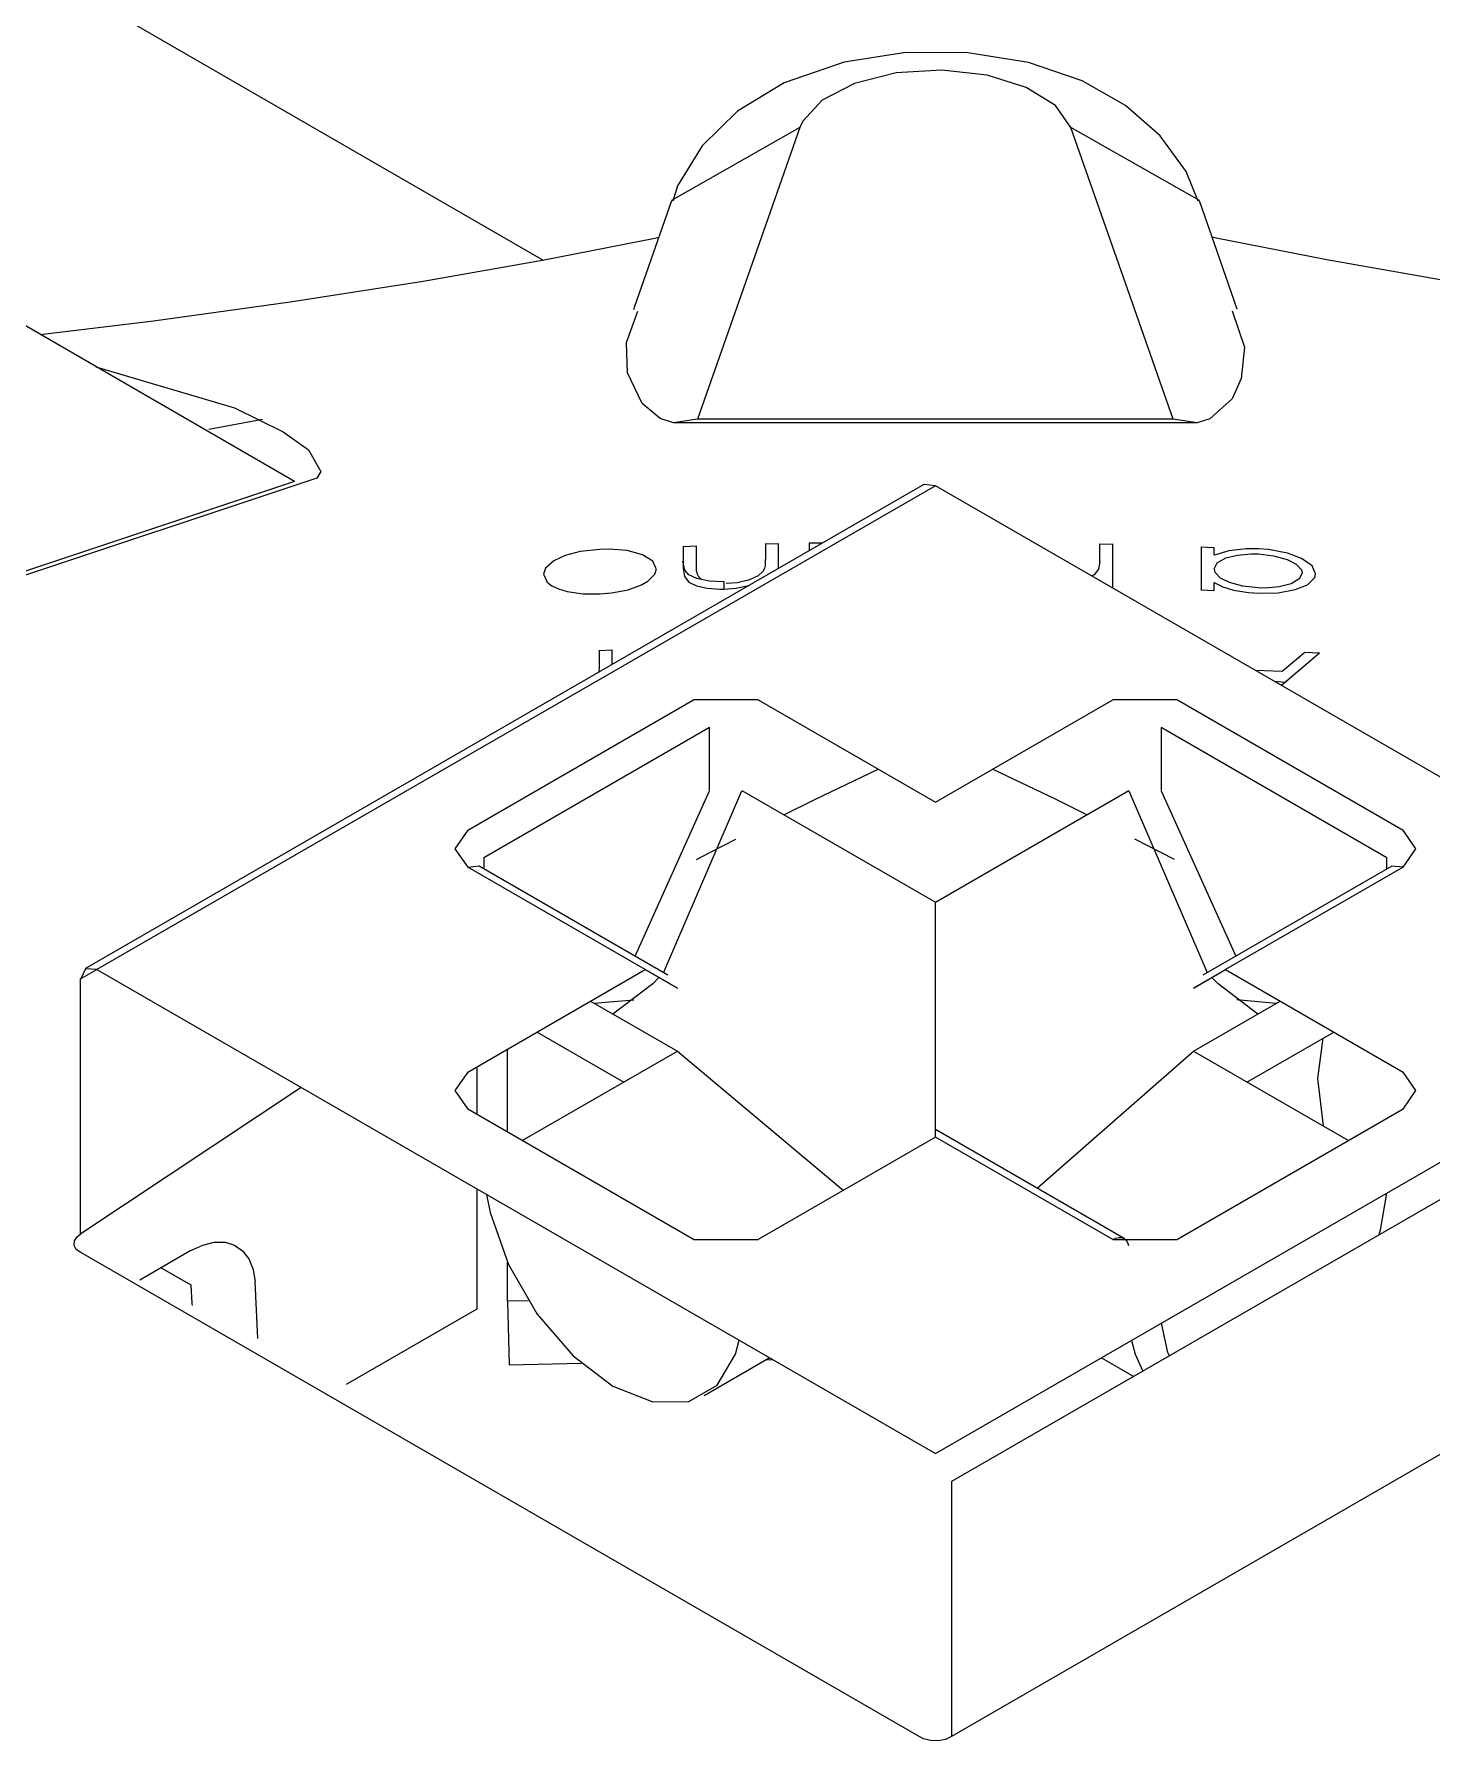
# Model space of a CAD drawing. Extents: x 0 to 258, y 0 to 184.
# Drawn here: x 62.92 to 64.452, y 97.363 to 99.234 of the extents above; entities that cross this region are included whole.
import ezdxf

# ---------------------------------------------------------------- set-up
doc = ezdxf.new("R2010")
doc.units = 0

msp = doc.modelspace()

# ---------------------------------------------------------------- linework, layer by layer
for p, q in [((61.362216, 100.207999), (63.478086, 98.986683)), ((63.80796, 99.203758), (63.742164, 99.180819)), ((63.875429, 99.214235), (63.80796, 99.203758)), ((63.943541, 99.213992), (63.875429, 99.214235)), ((64.009832, 99.203276), (63.943541, 99.213992)), ((64.068792, 99.183089), (64.009832, 99.203276)), ((63.742164, 99.180819), (63.691065, 99.149857)), ((63.819277, 99.180411), (63.78386, 99.162049)), ((63.864713, 99.191815), (63.819277, 99.180411)), ((63.915019, 99.194937), (63.864713, 99.191815)), ((63.964493, 99.189433), (63.915019, 99.194937)), ((64.007551, 99.17594), (63.964493, 99.189433)), ((64.116401, 99.15608), (64.068792, 99.183089)), ((63.78386, 99.162049), (63.762481, 99.138845)), ((64.039378, 99.156043), (64.007551, 99.17594)), ((63.691065, 99.149857), (63.652195, 99.111993)), ((64.056417, 99.131992), (64.039378, 99.156043)), ((64.154167, 99.123026), (64.116401, 99.15608)), ((63.759417, 99.131992), (63.618553, 99.051811)), ((63.759417, 99.131992), (63.707115, 98.982773)), ((63.762481, 99.138845), (63.759439, 99.131992)), ((64.116194, 98.961463), (64.056417, 99.131992)), ((64.197292, 99.051781), (64.056417, 99.131992)), ((63.652195, 99.111993), (63.625083, 99.06809)), ((64.182853, 99.08373), (64.154167, 99.123026)), ((63.625083, 99.06809), (63.620003, 99.051131)), ((64.195897, 99.051184), (64.182853, 99.08373)), ((63.618548, 99.051755), (63.578149, 98.935807)), ((64.213823, 99.004257), (64.197313, 99.051731)), ((63.600289, 99.01075), (63.604602, 99.011808)), ((64.215545, 99.01075), (64.211233, 99.011808)), ((63.478933, 98.986805), (63.600289, 99.01075)), ((64.238588, 98.932891), (64.213823, 99.004257)), ((64.336904, 98.986805), (64.215545, 99.01075)), ((63.01274, 98.855212), (62.792816, 98.982474)), ((63.346308, 98.963442), (63.478933, 98.986805)), ((63.707115, 98.982773), (63.6472, 98.812)), ((64.469526, 98.963442), (64.336904, 98.986805)), ((63.20052, 98.940662), (63.346308, 98.963442)), ((64.168637, 98.812), (64.116194, 98.961463)), ((63.050684, 98.919972), (63.20052, 98.940662)), ((62.926706, 98.904996), (63.050684, 98.919972)), ((63.569407, 98.896236), (63.581842, 98.930573)), ((63.578149, 98.935807), (63.576826, 98.932208)), ((64.233198, 98.930994), (64.246851, 98.890989)), ((63.570465, 98.86311), (63.569407, 98.896236)), ((64.246851, 98.890989), (64.243147, 98.856876)), ((62.987687, 98.869709), (63.139685, 98.824584)), ((63.586367, 98.829182), (63.570465, 98.86311)), ((63.205314, 98.743648), (63.01274, 98.855212)), ((64.243147, 98.856876), (64.233225, 98.834387)), ((63.606343, 98.813016), (63.586367, 98.829182)), ((64.233225, 98.834387), (64.208618, 98.812585)), ((63.170376, 98.811794), (63.111639, 98.800682)), ((63.139685, 98.824584), (63.19304, 98.798152)), ((63.620921, 98.808016), (63.606343, 98.813016)), ((64.194916, 98.808016), (63.620921, 98.808016)), ((63.647155, 98.812059), (63.620961, 98.80809)), ((64.168637, 98.812), (63.6472, 98.812)), ((64.194842, 98.80809), (64.168648, 98.812059)), ((64.208618, 98.812585), (64.194913, 98.808008)), ((63.19304, 98.798152), (63.220644, 98.778414)), ((63.220644, 98.778414), (63.234217, 98.754919)), ((63.234217, 98.754919), (63.230011, 98.747564)), ((63.230013, 98.747551), (62.73292, 98.581869)), ((63.205314, 98.743648), (62.753737, 98.59314)), ((63.895334, 98.740357), (62.976172, 98.209603)), ((63.908034, 98.739034), (62.988608, 98.208545)), ((63.907917, 98.739132), (63.895429, 98.740455)), ((64.827195, 98.208545), (63.908034, 98.739034)), ((63.736047, 98.675335), (63.721389, 98.675071)), ((63.721503, 98.675005), (63.721503, 98.658071)), ((63.736055, 98.648282), (63.736055, 98.675269)), ((63.784227, 98.676254), (63.769569, 98.676007)), ((63.769657, 98.676063), (63.769657, 98.667596)), ((64.08795, 98.675269), (64.08795, 98.655426)), ((64.102626, 98.674796), (64.087969, 98.67506)), ((63.489641, 98.656778), (63.48046, 98.648708)), ((63.502235, 98.662651), (63.489641, 98.656778)), ((63.518454, 98.666938), (63.502235, 98.662651)), ((63.540123, 98.669319), (63.518454, 98.666938)), ((63.550577, 98.669565), (63.540126, 98.669353)), ((63.569891, 98.667977), (63.550577, 98.669565)), ((63.586798, 98.663347), (63.569891, 98.667977)), ((63.598202, 98.656389), (63.586798, 98.663347)), ((63.601985, 98.648001), (63.598202, 98.656389)), ((63.63333, 98.646533), (63.631214, 98.656587)), ((63.63128, 98.672359), (63.63128, 98.656748)), ((63.63128, 98.656748), (63.63128, 98.648546)), ((63.645975, 98.672814), (63.631317, 98.672285)), ((63.646096, 98.650928), (63.646096, 98.672888)), ((63.721384, 98.658169), (63.721119, 98.651846)), ((64.102502, 98.627644), (64.102502, 98.67474)), ((64.213648, 98.671211), (64.19899, 98.67174)), ((64.199075, 98.67183), (64.199075, 98.624734)), ((64.213627, 98.663098), (64.213627, 98.671301)), ((64.229608, 98.667919), (64.21368, 98.663104)), ((64.216744, 98.654703), (64.226428, 98.660207)), ((64.226428, 98.660207), (64.238889, 98.66317)), ((64.248525, 98.670036), (64.229608, 98.667919)), ((64.238889, 98.66317), (64.254103, 98.664493)), ((64.262416, 98.669941), (64.248525, 98.670036)), ((64.254103, 98.664493), (64.261908, 98.664366)), ((64.261892, 98.664284), (64.278614, 98.662432)), ((64.273076, 98.669118), (64.262413, 98.669911)), ((64.293714, 98.665255), (64.273076, 98.669118)), ((64.278614, 98.662432), (64.293325, 98.658357)), ((64.293325, 98.658357), (64.303326, 98.653171)), ((64.309245, 98.659487), (64.293714, 98.665255)), ((64.320966, 98.651364), (64.309245, 98.659487)), ((63.48046, 98.648708), (63.478343, 98.642173)), ((63.478396, 98.642141), (63.482391, 98.633383)), ((63.592659, 98.634439), (63.600411, 98.642165)), ((63.600411, 98.642165), (63.601998, 98.647985)), ((63.631312, 98.648467), (63.632899, 98.639498)), ((63.632899, 98.639498), (63.637714, 98.633439)), ((63.637643, 98.641559), (63.63333, 98.646533)), ((63.646321, 98.637352), (63.637643, 98.641559)), ((63.64593, 98.64816), (63.645877, 98.650859)), ((63.64612, 98.645461), (63.64593, 98.64816)), ((63.647708, 98.64017), (63.64612, 98.645461)), ((63.651653, 98.636376), (63.647684, 98.64008)), ((63.713465, 98.640326), (63.703993, 98.63604)), ((63.719127, 98.645459), (63.713465, 98.640326)), ((63.72059, 98.648671), (63.719267, 98.645469)), ((63.721119, 98.651846), (63.72059, 98.648671)), ((64.082116, 98.641519), (64.079391, 98.640196)), ((64.08664, 98.647684), (64.082116, 98.641519)), ((64.087963, 98.655542), (64.08664, 98.647684)), ((64.213648, 98.647983), (64.216744, 98.654703)), ((64.214587, 98.644064), (64.213794, 98.648007)), ((64.220276, 98.637952), (64.214587, 98.644064)), ((64.230198, 98.632978), (64.220276, 98.637952)), ((64.303326, 98.653171), (64.30912, 98.647086)), ((64.310007, 98.643419), (64.306805, 98.636963)), ((64.30912, 98.647086), (64.309914, 98.643514)), ((64.31596, 98.630645), (64.323844, 98.638529)), ((64.32467, 98.64258), (64.320966, 98.651364)), ((64.323844, 98.638529), (64.324638, 98.642657)), ((63.482391, 98.633383), (63.487524, 98.629547)), ((63.487524, 98.629547), (63.494774, 98.626134)), ((63.49476, 98.626157), (63.5041, 98.623273)), ((63.5041, 98.623273), (63.521615, 98.620628)), ((63.521615, 98.620628), (63.540136, 98.62049)), ((63.540123, 98.620535), (63.552929, 98.621593)), ((63.552929, 98.621593), (63.571212, 98.625139)), ((63.571212, 98.625139), (63.585631, 98.630483)), ((63.585621, 98.630497), (63.592659, 98.634439)), ((63.637714, 98.633439), (63.646075, 98.629364)), ((63.646075, 98.629364), (63.657638, 98.626692)), ((63.660106, 98.634468), (63.646321, 98.637352)), ((63.657638, 98.626692), (63.67166, 98.625633)), ((63.675955, 98.633939), (63.660106, 98.634468)), ((63.67166, 98.625633), (63.676, 98.625678)), ((63.675955, 98.625771), (63.689263, 98.626829)), ((63.675994, 98.633994), (63.675994, 98.625792)), ((63.690631, 98.632812), (63.678487, 98.631753)), ((63.689263, 98.626829), (63.703445, 98.629608)), ((63.703993, 98.63604), (63.690631, 98.632812)), ((64.086892, 98.635846), (64.08795, 98.636376)), ((64.213648, 98.624067), (64.19899, 98.624596)), ((64.213627, 98.62394), (64.213627, 98.632936)), ((64.213648, 98.632936), (64.223014, 98.628385)), ((64.223014, 98.628385), (64.234815, 98.624734)), ((64.244988, 98.62893), (64.230198, 98.632978)), ((64.234815, 98.624734), (64.251166, 98.622009)), ((64.261763, 98.627078), (64.244988, 98.62893)), ((64.251166, 98.622009), (64.261961, 98.621215)), ((64.269737, 98.626909), (64.261747, 98.627036)), ((64.261958, 98.621173), (64.283548, 98.621702)), ((64.284765, 98.628232), (64.269737, 98.626909)), ((64.283548, 98.621702), (64.30244, 98.625168)), ((64.297809, 98.631618), (64.284765, 98.628232)), ((64.306805, 98.636963), (64.297809, 98.631618)), ((64.30244, 98.625168), (64.31596, 98.630645)), ((63.553805, 98.558853), (63.539147, 98.558059)), ((63.539205, 98.558059), (63.539205, 98.541126)), ((63.553757, 98.543242), (63.553757, 98.558853)), ((64.328858, 98.555535), (64.287324, 98.520102)), ((64.312854, 98.556382), (64.288009, 98.535294)), ((64.328858, 98.555535), (64.312851, 98.556329)), ((63.539205, 98.541126), (63.53894, 98.534511)), ((64.288012, 98.535286), (64.258641, 98.536609)), ((64.29115, 98.523399), (64.279773, 98.524457)), ((63.395272, 98.361474), (63.642657, 98.504349)), ((63.713465, 98.504412), (63.642752, 98.504412)), ((63.713565, 98.504349), (63.908034, 98.392165)), ((63.908034, 98.392165), (64.102502, 98.504349)), ((64.173082, 98.504412), (64.102372, 98.504412)), ((64.173146, 98.504349), (64.420531, 98.361474)), ((63.660384, 98.473922), (63.412999, 98.331047)), ((63.660384, 98.404865), (63.660384, 98.473922)), ((64.402804, 98.331047), (64.155419, 98.473922)), ((64.155419, 98.473922), (64.155419, 98.404865)), ((63.775591, 98.394917), (63.845174, 98.428387)), ((64.040246, 98.394917), (63.970663, 98.428387)), ((63.578781, 98.223235), (63.660432, 98.404741)), ((63.609793, 98.204857), (63.695785, 98.404741)), ((63.695838, 98.404865), (63.908034, 98.282364)), ((63.74177, 98.378195), (63.775591, 98.394917)), ((63.908034, 98.282364), (64.119965, 98.404865)), ((64.074065, 98.378195), (64.040246, 98.394917)), ((64.120049, 98.404741), (64.205756, 98.205163)), ((64.155406, 98.404741), (64.237053, 98.223235)), ((63.395266, 98.361543), (63.381183, 98.341133)), ((64.434654, 98.341133), (64.420571, 98.361543)), ((63.381183, 98.341133), (63.395266, 98.320723)), ((63.66072, 98.336952), (63.689186, 98.351637)), ((64.155114, 98.336952), (64.126648, 98.351637)), ((64.420571, 98.320723), (64.434654, 98.341133)), ((63.58974, 98.208545), (63.395272, 98.320728)), ((63.407765, 98.321958), (63.395277, 98.320635)), ((63.614611, 98.202459), (63.407707, 98.322051)), ((63.412999, 98.331047), (63.412999, 98.318876)), ((63.64593, 98.329253), (63.66072, 98.336952)), ((64.169905, 98.329253), (64.155114, 98.336952)), ((64.408096, 98.322051), (64.201192, 98.202459)), ((64.420531, 98.320728), (64.226062, 98.208545)), ((64.402804, 98.318876), (64.402804, 98.331047)), ((64.420571, 98.320723), (64.408082, 98.322046)), ((63.908034, 98.033126), (63.908034, 98.282364)), ((62.970881, 98.198226), (62.988608, 98.208545)), ((62.976319, 98.209456), (62.971005, 98.198253)), ((62.988679, 98.208465), (62.976319, 98.209456)), ((62.988608, 98.208545), (63.908034, 97.677791)), ((63.395272, 98.096097), (63.58974, 98.208545)), ((63.625075, 98.188053), (63.589719, 98.208452)), ((63.58974, 98.208545), (63.625194, 98.188172)), ((63.908034, 97.677791), (64.827195, 98.208545)), ((64.226115, 98.208465), (64.190762, 98.188066)), ((64.190873, 98.188172), (64.226062, 98.208545)), ((64.226062, 98.208545), (64.420531, 98.096097)), ((62.970881, 97.918826), (62.970881, 98.198226)), ((63.598069, 98.193024), (63.554389, 98.159817)), ((63.604869, 98.199718), (63.598069, 98.193024)), ((64.21777, 98.193014), (64.210971, 98.199708)), ((64.261448, 98.159806), (64.21777, 98.193014)), ((63.529945, 98.173884), (63.625194, 98.119116)), ((63.54637, 98.17244), (63.534464, 98.171382)), ((63.577228, 98.175139), (63.54637, 98.17244)), ((64.844922, 98.177853), (63.925496, 97.6471)), ((64.190873, 98.119116), (64.285858, 98.173884)), ((64.28136, 98.171239), (64.238498, 98.175207)), ((63.471207, 98.140018), (63.566457, 98.085249)), ((64.249346, 98.085249), (64.344596, 98.140018)), ((64.332689, 98.133403), (64.326604, 98.088953)), ((63.438928, 98.030216), (63.438928, 98.121497)), ((63.455068, 98.020956), (63.625194, 98.119116)), ((63.625075, 98.118999), (63.806905, 97.966462)), ((64.019349, 97.968899), (64.190762, 98.118999)), ((64.190873, 98.119116), (64.360735, 98.020956)), ((63.395266, 98.096211), (63.381179, 98.0758)), ((63.405326, 98.101918), (63.405326, 98.04953)), ((64.434658, 98.0758), (64.420571, 98.096211)), ((63.21281, 98.079079), (62.971002, 97.918734)), ((64.326604, 98.088953), (64.332954, 98.037095)), ((63.381179, 98.0758), (63.395266, 98.055388)), ((64.420571, 98.055388), (64.434658, 98.0758)), ((63.642657, 97.912476), (63.395272, 98.055351)), ((64.420531, 98.055351), (64.173146, 97.912476)), ((63.908034, 98.02466), (63.713565, 97.912476)), ((64.114938, 97.913799), (63.908034, 98.033126)), ((63.908034, 98.02466), (63.908034, 98.033126)), ((64.102502, 97.912476), (63.908034, 98.02466)), ((63.405326, 97.968039), (63.405326, 97.836277)), ((63.415859, 97.961861), (63.419854, 97.94207)), ((64.402412, 97.963266), (64.395427, 97.922946)), ((63.419854, 97.94207), (63.439936, 97.884947)), ((62.963779, 97.90605), (62.964308, 97.910918)), ((62.964308, 97.910918), (62.967457, 97.915707)), ((62.967457, 97.915707), (62.971029, 97.918723)), ((63.104865, 97.906463), (63.117486, 97.909585)), ((63.117486, 97.909585), (63.129234, 97.909566)), ((63.129234, 97.909566), (63.139685, 97.906418)), ((63.642752, 97.912519), (63.713465, 97.912519)), ((64.102372, 97.912519), (64.105812, 97.914106)), ((64.102372, 97.912519), (64.173082, 97.912519)), ((64.105812, 97.914106), (64.109119, 97.9149)), ((64.109119, 97.9149), (64.112162, 97.914776)), ((64.112162, 97.914776), (64.114834, 97.913717)), ((64.114834, 97.913717), (64.116951, 97.911865)), ((64.116951, 97.911865), (64.118539, 97.909219)), ((64.118539, 97.909219), (64.119597, 97.905965)), ((64.395427, 97.922946), (64.39384, 97.917549)), ((62.96616, 97.901684), (62.963779, 97.90605)), ((62.971002, 97.898324), (62.96616, 97.901684)), ((63.89024, 97.367658), (62.971002, 97.898324)), ((63.091795, 97.900306), (63.035703, 97.868027)), ((63.091795, 97.900324), (63.104865, 97.906463)), ((63.139685, 97.906418), (63.148469, 97.900253)), ((63.148469, 97.900253), (63.155321, 97.891257)), ((63.155321, 97.891257), (63.159978, 97.879774)), ((64.844832, 97.898324), (63.925597, 97.367658)), ((64.119597, 97.905965), (64.119615, 97.905867)), ((63.059251, 97.88152), (63.091795, 97.862735)), ((63.159978, 97.879774), (63.162359, 97.866174)), ((63.438928, 97.844743), (63.438928, 97.887341)), ((63.439936, 97.884947), (63.471223, 97.830757)), ((63.091671, 97.862822), (63.092994, 97.84237)), ((63.165209, 97.804056), (63.162272, 97.866153)), ((63.092994, 97.84237), (63.093113, 97.840253)), ((63.405326, 97.836277), (63.261922, 97.753462)), ((63.43887, 97.844759), (63.440722, 97.775084)), ((63.461682, 97.845272), (63.438928, 97.844743)), ((63.471223, 97.830757), (63.510648, 97.784802)), ((64.162785, 97.788678), (64.1558, 97.820936)), ((63.688842, 97.786884), (63.692838, 97.802045)), ((64.122965, 97.801947), (64.12696, 97.786786)), ((63.440515, 97.775158), (63.519626, 97.776745)), ((63.510648, 97.784802), (63.55435, 97.751581)), ((63.654299, 97.741556), (63.725736, 97.782831)), ((63.668761, 97.752957), (63.688842, 97.786884)), ((63.722032, 97.780714), (63.72944, 97.780979)), ((64.090067, 97.782831), (64.125521, 97.762458)), ((64.12696, 97.786786), (64.135321, 97.768266)), ((64.164372, 97.785027), (64.162785, 97.788678)), ((63.55435, 97.751581), (63.598051, 97.734357)), ((63.637474, 97.734886), (63.668761, 97.752957)), ((63.598051, 97.734357), (63.637474, 97.734886)), ((63.925496, 97.6471), (63.925496, 97.3677)), ((63.894746, 97.365091), (63.890248, 97.367473)), ((63.902419, 97.362975), (63.894746, 97.365091)), ((63.925597, 97.367658), (63.918797, 97.364298)), ((63.910754, 97.36271), (63.902419, 97.362975)), ((63.918797, 97.364298), (63.910754, 97.36271))]:
    msp.add_line(p, q)

doc.saveas('drawing.dxf')
